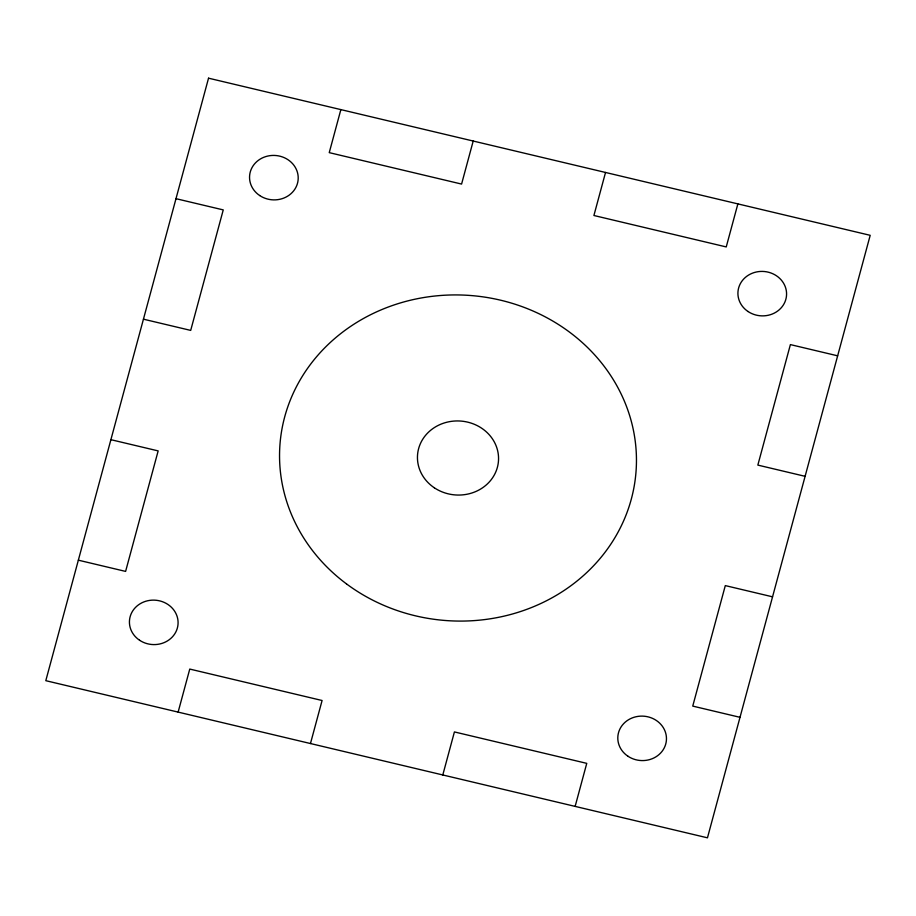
<?xml version="1.0" encoding="UTF-8"?>
<svg xmlns="http://www.w3.org/2000/svg" width="916" height="916" viewBox="0 0 916 916"><rect width="100%" height="100%" fill="white"/><g stroke="black" fill="none" stroke-linecap="round" stroke-linejoin="round"><path stroke-width="1.37" d="M178.128 712.11L189.761 669.069L322.089 700.5L310.467 743.54M340.866 109.599L329.245 152.64L461.584 184.07L473.206 141.03M442.794 774.97L454.416 731.93L586.755 763.36L575.134 806.401M605.533 172.46L593.912 215.5L726.239 246.931L737.872 203.89M175.986 198.68L223.252 209.901L190.7 330.401L143.446 319.18M837.648 355.82L790.393 344.599L757.841 465.099L805.107 476.32M110.893 439.68L158.159 450.901L125.607 571.401L78.352 560.18M772.554 596.82L725.3 585.599L692.748 706.099L740.013 717.32M208.539 78.181L45.8 680.68L707.461 837.819L870.2 235.32L208.539 78.181M434.367 487.816A40.579 37.041 4.4 0 0 498.361 462.156A40.579 37.041 4.4 0 0 441.272 424.028A40.579 37.041 4.4 0 0 434.367 487.816M627.918 756.215A24.343 22.224 4.4 0 0 666.344 740.884A24.343 22.224 4.4 0 0 632.132 717.949A24.343 22.224 4.4 0 0 627.918 756.215M748.029 311.509A24.343 22.224 4.4 0 0 786.455 296.177A24.343 22.224 4.4 0 0 752.242 273.243A24.343 22.224 4.4 0 0 748.029 311.509M259.663 195.52A24.343 22.224 4.4 0 0 298.089 180.189A24.343 22.224 4.4 0 0 263.877 157.254A24.343 22.224 4.4 0 0 259.663 195.52M139.541 640.227A24.343 22.224 4.4 0 0 177.967 624.895A24.343 22.224 4.4 0 0 143.755 601.961A24.343 22.224 4.4 0 0 139.541 640.227M346.511 583.904A178.54 162.979 4.4 0 0 634.422 484.816A178.54 162.979 4.4 0 0 393.067 305.291A178.54 162.979 4.4 0 0 346.511 583.904"/></g></svg>
